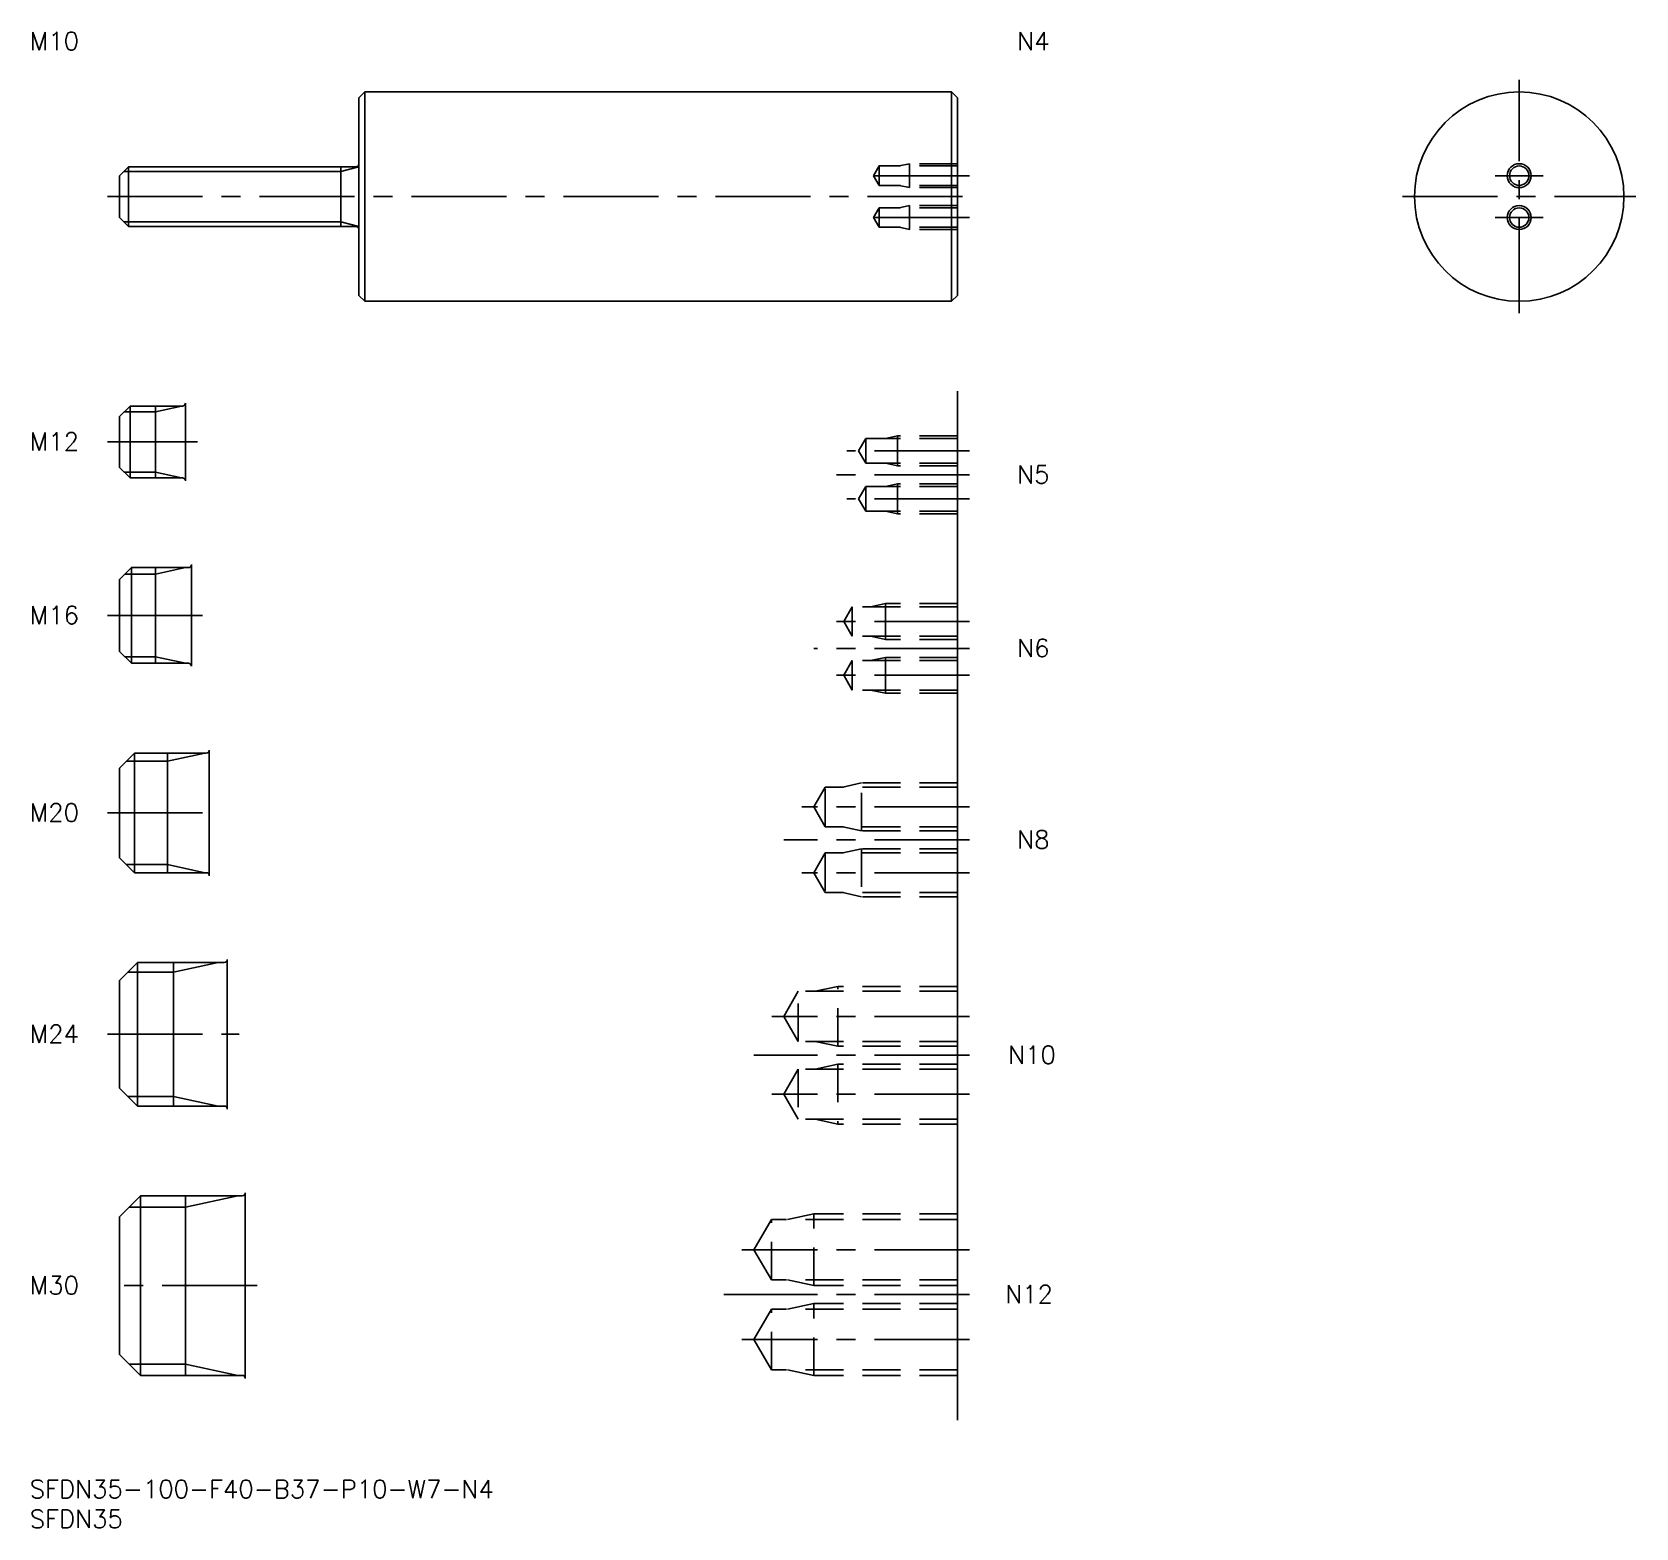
# Model space of a CAD drawing. Extents: x 0 to 268, y -8 to 242.
import ezdxf

# ---------------------------------------------------------------- set-up
doc = ezdxf.new("R2010")
doc.units = 0
doc.header["$LTSCALE"] = 0.5
doc.linetypes.add('CENTER', pattern=[50.8, 31.75, -6.35, 6.35, -6.35])
doc.linetypes.add('DASHED', pattern=[19.05, 12.7, -6.35])
for name, color, linetype in [('MSM_CENTER', 1, 'CENTER'), ('MSM_CONTINUOUS', 7, 'CONTINUOUS'), ('MSM_DASHED', 4, 'DASHED'), ('MSM_NARROW', 5, 'CONTINUOUS'), ('MSM_PART_NUMBER', 7, 'CONTINUOUS')]:
    doc.layers.add(name, color=color, linetype=linetype)
doc.styles.get("Standard").update_dxf_attribs({"font": 'txt.shx', "height": 1, "bigfont": 'bigfont.shx'})

# ---------------------------------------------------------------- blocks, each defined once
blk = doc.blocks.new('*U14')
at = {"layer": 'MSM_PART_NUMBER'}
blk.add_text('SFDN35-100-F40-B37-P10-W7-N4', height=3, dxfattribs=at).set_placement((0, -3))
blk = doc.blocks.new('*U15')
at = {"layer": 'MSM_PART_NUMBER'}
blk.add_text('SFDN35', height=3, dxfattribs=at).set_placement((0, -8))
blk = doc.blocks.new('*U16')
at = {"layer": 'MSM_PART_NUMBER'}
blk.add_text('M30', height=3, dxfattribs=at).set_placement((0, 31.06))
blk = doc.blocks.new('*U17')
at = {"layer": 'MSM_PART_NUMBER'}
blk.add_text('M24', height=3, dxfattribs=at).set_placement((0, 73.06))
blk = doc.blocks.new('*U18')
at = {"layer": 'MSM_PART_NUMBER'}
blk.add_text('M20', height=3, dxfattribs=at).set_placement((0, 110.06))
blk = doc.blocks.new('*U19')
at = {"layer": 'MSM_PART_NUMBER'}
blk.add_text('M16', height=3, dxfattribs=at).set_placement((0, 143.06))
blk = doc.blocks.new('*U20')
at = {"layer": 'MSM_PART_NUMBER'}
blk.add_text('M12', height=3, dxfattribs=at).set_placement((0, 172.06))
blk = doc.blocks.new('*U21')
at = {"layer": 'MSM_PART_NUMBER'}
blk.add_text('M10', height=3, dxfattribs=at).set_placement((0, 238.999994))
blk = doc.blocks.new('*U22')
at = {"layer": 'MSM_PART_NUMBER'}
blk.add_text('N4', height=3, dxfattribs=at).set_placement((165, 239))
blk = doc.blocks.new('*U23')
at = {"layer": 'MSM_PART_NUMBER'}
blk.add_text('N12', height=3, dxfattribs=at).set_placement((163, 29.56))
blk = doc.blocks.new('*U24')
at = {"layer": 'MSM_PART_NUMBER'}
blk.add_text('N10', height=3, dxfattribs=at).set_placement((163.5, 69.56))
blk = doc.blocks.new('*U25')
at = {"layer": 'MSM_PART_NUMBER'}
blk.add_text('N8', height=3, dxfattribs=at).set_placement((165, 105.56))
blk = doc.blocks.new('*U26')
at = {"layer": 'MSM_PART_NUMBER'}
blk.add_text('N6', height=3, dxfattribs=at).set_placement((165, 137.56))
blk = doc.blocks.new('*U27')
at = {"layer": 'MSM_PART_NUMBER'}
blk.add_text('N5', height=3, dxfattribs=at).set_placement((165, 166.56))

msp = doc.modelspace()

# ---------------------------------------------------------------- linework, layer by layer
at = {"layer": 'MSM_CENTER'}
for p, q in [((248.88, 195), (248.88, 234)), ((157, 218), (139, 218)), ((244.88, 218), (252.88, 218)), ((13, 214.5), (157, 214.5)), ((229.38, 214.5), (268.38, 214.5)), ((157, 211), (139, 211)), ((244.88, 211), (252.88, 211)), ((13, 173.5), (28, 173.5)), ((157, 172), (136.5, 172)), ((157, 168), (133.5, 168)), ((157, 164), (136.5, 164)), ((13, 144.5), (29, 144.5)), ((157, 143.5), (134, 143.5)), ((157, 139), (131, 139)), ((157, 134.5), (134, 134.5)), ((13, 111.5), (32, 111.5)), ((157, 112.5), (129, 112.5)), ((157, 107), (126, 107)), ((157, 101.5), (129, 101.5)), ((157, 77.5), (124, 77.5)), ((13, 74.5), (35, 74.5)), ((157, 71), (121, 71)), ((157, 64.5), (124, 64.5)), ((157, 38.5), (119, 38.5)), ((38, 32.5), (13, 32.5)), ((157, 31), (116, 31)), ((157, 23.5), (119, 23.5))]:
    msp.add_line(p, q, dxfattribs=at)
at = {"layer": 'MSM_CONTINUOUS'}
for p, q in [((56, 232), (55, 231)), ((55, 231), (55, 198)), ((56, 232), (154, 232)), ((56, 232), (56, 197)), ((154, 232), (154, 197)), ((154, 232), (155, 231)), ((155, 231), (155, 198)), ((16.5, 219.5), (15, 218)), ((15, 211), (15, 218)), ((54.5, 219.5), (16.5, 219.5)), ((16.5, 219.5), (16.5, 209.5)), ((52, 219.5), (52, 209.5)), ((16.5, 209.5), (15, 211)), ((54.5, 209.5), (16.5, 209.5)), ((55, 198), (56, 197)), ((56, 197), (154, 197)), ((155, 198), (154, 197)), ((26, 167), (26, 180)), ((155, 182), (155, 10)), ((16.75, 179.5), (15, 177.75)), ((15, 169.25), (15, 177.75)), ((25.5, 179.5), (16.75, 179.5)), ((16.75, 179.5), (16.75, 167.5)), ((21, 167.5), (21, 179.5)), ((16.75, 167.5), (15, 169.25)), ((25.5, 167.5), (16.75, 167.5)), ((27, 153), (27, 136)), ((17, 152.5), (15, 150.5)), ((15, 138.5), (15, 150.5)), ((26.5, 152.5), (17, 152.5)), ((17, 136.5), (17, 152.5)), ((21, 152.5), (21, 136.5)), ((17, 136.5), (15, 138.5)), ((26.5, 136.5), (17, 136.5)), ((17.5, 121.5), (15, 119)), ((29.5, 121.5), (17.5, 121.5)), ((17.5, 121.5), (17.5, 101.5)), ((23, 121.5), (23, 101.5)), ((30, 122), (30, 101)), ((15, 104), (15, 119)), ((17.5, 101.5), (15, 104)), ((29.5, 101.5), (17.5, 101.5)), ((18, 86.5), (15, 83.5)), ((32.5, 86.5), (18, 86.5)), ((18, 62.5), (18, 86.5)), ((24, 86.5), (24, 62.5)), ((33, 87), (33, 62)), ((15, 65.5), (15, 83.5)), ((18, 62.5), (15, 65.5)), ((32.5, 62.5), (18, 62.5)), ((18.5, 47.5), (15, 44)), ((18.5, 47.5), (35.5, 47.5)), ((18.5, 17.5), (18.5, 47.5)), ((26, 47.5), (26, 17.5)), ((36, 48), (36, 17)), ((15, 44), (15, 21)), ((18.5, 17.5), (15, 21)), ((18.5, 17.5), (35.5, 17.5))]:
    msp.add_line(p, q, dxfattribs=at)
for centre, radius in [((248.88, 214.5), 17.5), ((248.88, 218), 1.62), ((248.88, 211), 1.62)]:
    msp.add_circle(centre, radius, dxfattribs=at)
for centre, start, end in [((54.5, 220), 270, 0), ((54.5, 209), 0, 90), ((25.5, 180), 270, 0), ((25.5, 167), 0, 90), ((26.5, 153), 270, 0), ((26.5, 136), 0, 90), ((29.5, 122), 270, 0), ((29.5, 101), 0, 90), ((32.5, 87), 270, 0), ((32.5, 62), 0, 90), ((35.5, 48), 270, 0), ((35.5, 17), 0, 90)]:
    msp.add_arc(centre, 0.5, start, end, dxfattribs=at)
at = {"layer": 'MSM_DASHED'}
for p, q in [((147, 220), (145.25, 219.62)), ((155, 220), (147, 220)), ((147, 216), (147, 220)), ((141.94, 219.62), (141, 218)), ((141.94, 216.38), (141, 218)), ((155, 219.62), (141.94, 219.62)), ((141.94, 216.38), (141.94, 219.62)), ((155, 216.38), (141.94, 216.38)), ((147, 216), (145.25, 216.38)), ((155, 216), (147, 216)), ((141.94, 212.62), (141, 211)), ((155, 212.62), (141.94, 212.62)), ((141.94, 212.62), (141.94, 209.38)), ((147, 213), (145.25, 212.62)), ((155, 213), (147, 213)), ((147, 213), (147, 209)), ((141.94, 209.38), (141, 211)), ((155, 209.38), (141.94, 209.38)), ((147, 209), (145.25, 209.38)), ((155, 209), (147, 209)), ((145, 174.5), (143, 174.07)), ((155, 174.5), (145, 174.5)), ((145, 169.5), (145, 174.5)), ((139.69, 174.07), (138.5, 172)), ((139.69, 169.93), (138.5, 172)), ((155, 174.07), (139.69, 174.07)), ((139.69, 169.93), (139.69, 174.07)), ((155, 169.93), (139.69, 169.93)), ((145, 169.5), (143, 169.93)), ((155, 169.5), (145, 169.5)), ((145, 166.5), (143, 166.07)), ((155, 166.5), (145, 166.5)), ((145, 166.5), (145, 161.5)), ((139.69, 166.07), (138.5, 164)), ((139.69, 161.93), (138.5, 164)), ((155, 166.07), (139.69, 166.07)), ((139.69, 166.07), (139.69, 161.93)), ((155, 161.93), (139.69, 161.93)), ((145, 161.5), (143, 161.93)), ((155, 161.5), (145, 161.5)), ((137.42, 145.96), (136, 143.5)), ((155, 145.96), (137.42, 145.96)), ((137.42, 141.04), (137.42, 145.96)), ((143, 146.5), (140.5, 145.96)), ((155, 146.5), (143, 146.5)), ((143, 140.5), (143, 146.5)), ((137.42, 141.04), (136, 143.5)), ((155, 141.04), (137.42, 141.04)), ((143, 140.5), (140.5, 141.04)), ((155, 140.5), (143, 140.5)), ((137.42, 136.96), (136, 134.5)), ((155, 136.96), (137.42, 136.96)), ((137.42, 136.96), (137.42, 132.04)), ((143, 137.5), (140.5, 136.96)), ((155, 137.5), (143, 137.5)), ((143, 137.5), (143, 131.5)), ((137.42, 132.04), (136, 134.5)), ((155, 132.04), (137.42, 132.04)), ((143, 131.5), (140.5, 132.04)), ((155, 131.5), (143, 131.5)), ((132.92, 115.82), (131, 112.5)), ((132.92, 109.18), (132.92, 115.82)), ((155, 115.82), (132.92, 115.82)), ((139, 116.5), (135.88, 115.82)), ((139, 108.5), (139, 116.5)), ((155, 116.5), (139, 116.5)), ((132.92, 109.18), (131, 112.5)), ((155, 109.18), (132.92, 109.18)), ((139, 108.5), (135.88, 109.18)), ((155, 108.5), (139, 108.5)), ((132.92, 104.82), (131, 101.5)), ((132.92, 104.82), (132.92, 98.18)), ((155, 104.82), (132.92, 104.82)), ((139, 105.5), (135.88, 104.82)), ((139, 105.5), (139, 97.5)), ((155, 105.5), (139, 105.5)), ((132.92, 98.18), (131, 101.5)), ((155, 98.18), (132.92, 98.18)), ((139, 97.5), (135.88, 98.18)), ((155, 97.5), (139, 97.5)), ((128.42, 81.69), (126, 77.5)), ((128.42, 73.31), (128.42, 81.69)), ((155, 81.69), (128.42, 81.69)), ((135, 82.5), (131.25, 81.69)), ((135, 72.5), (135, 82.5)), ((155, 82.5), (135, 82.5)), ((128.42, 73.31), (126, 77.5)), ((155, 73.31), (128.42, 73.31)), ((135, 72.5), (131.25, 73.31)), ((155, 72.5), (135, 72.5)), ((128.42, 68.69), (126, 64.5)), ((128.42, 68.69), (128.42, 60.31)), ((155, 68.69), (128.42, 68.69)), ((135, 69.5), (131.25, 68.69)), ((135, 69.5), (135, 59.5)), ((155, 69.5), (135, 69.5)), ((128.42, 60.31), (126, 64.5)), ((155, 60.31), (128.42, 60.31)), ((135, 59.5), (131.25, 60.31)), ((155, 59.5), (135, 59.5)), ((123.92, 43.55), (121, 38.5)), ((123.92, 33.45), (123.92, 43.55)), ((155, 43.55), (123.92, 43.55)), ((131, 44.5), (126.63, 43.55)), ((131, 32.5), (131, 44.5)), ((155, 44.5), (131, 44.5)), ((123.92, 33.45), (121, 38.5)), ((155, 33.45), (123.92, 33.45)), ((131, 32.5), (126.63, 33.45)), ((155, 32.5), (131, 32.5)), ((131, 29.5), (126.63, 28.55)), ((131, 17.5), (131, 29.5)), ((155, 29.5), (131, 29.5)), ((123.92, 28.55), (121, 23.5)), ((123.92, 18.45), (123.92, 28.55)), ((155, 28.55), (123.92, 28.55)), ((123.92, 18.45), (121, 23.5)), ((155, 18.45), (123.92, 18.45)), ((131, 17.5), (126.63, 18.45)), ((155, 17.5), (131, 17.5))]:
    msp.add_line(p, q, dxfattribs=at)
at = {"layer": 'MSM_NARROW'}
for p, q in [((52, 218.69), (15.69, 218.69)), ((52, 218.69), (55, 219.5)), ((52, 210.31), (15.69, 210.31)), ((52, 210.31), (55, 209.5)), ((21, 178.55), (15.8, 178.55)), ((21, 178.55), (25.38, 179.5)), ((21, 168.45), (15.8, 168.45)), ((21, 168.45), (25.38, 167.5)), ((21, 151.42), (15.92, 151.42)), ((21, 151.42), (26, 152.5)), ((21, 137.58), (15.92, 137.58)), ((21, 137.58), (26, 136.5)), ((23, 120.15), (29.25, 121.5)), ((23, 120.15), (16.15, 120.15)), ((23, 102.85), (16.15, 102.85)), ((23, 102.85), (29.25, 101.5)), ((24, 84.88), (31.5, 86.5)), ((24, 84.88), (16.38, 84.88)), ((24, 64.12), (16.38, 64.12)), ((24, 64.12), (31.5, 62.5)), ((16.61, 45.61), (26, 45.61)), ((26, 45.61), (34.75, 47.5)), ((16.61, 19.39), (26, 19.39)), ((26, 19.39), (34.75, 17.5))]:
    msp.add_line(p, q, dxfattribs=at)
for centre in [(248.88, 218), (248.88, 211)]:
    msp.add_circle(centre, 2, dxfattribs=at)

# ---------------------------------------------------------------- block references
at = {"layer": 'MSM_CONTINUOUS'}
for name in ['*U21', '*U22', '*U20', '*U27', '*U19', '*U26', '*U18', '*U25', '*U17', '*U24', '*U16', '*U23', '*U14', '*U15']:
    msp.add_blockref(name, (0, 0), dxfattribs=at)

doc.saveas('drawing.dxf')
